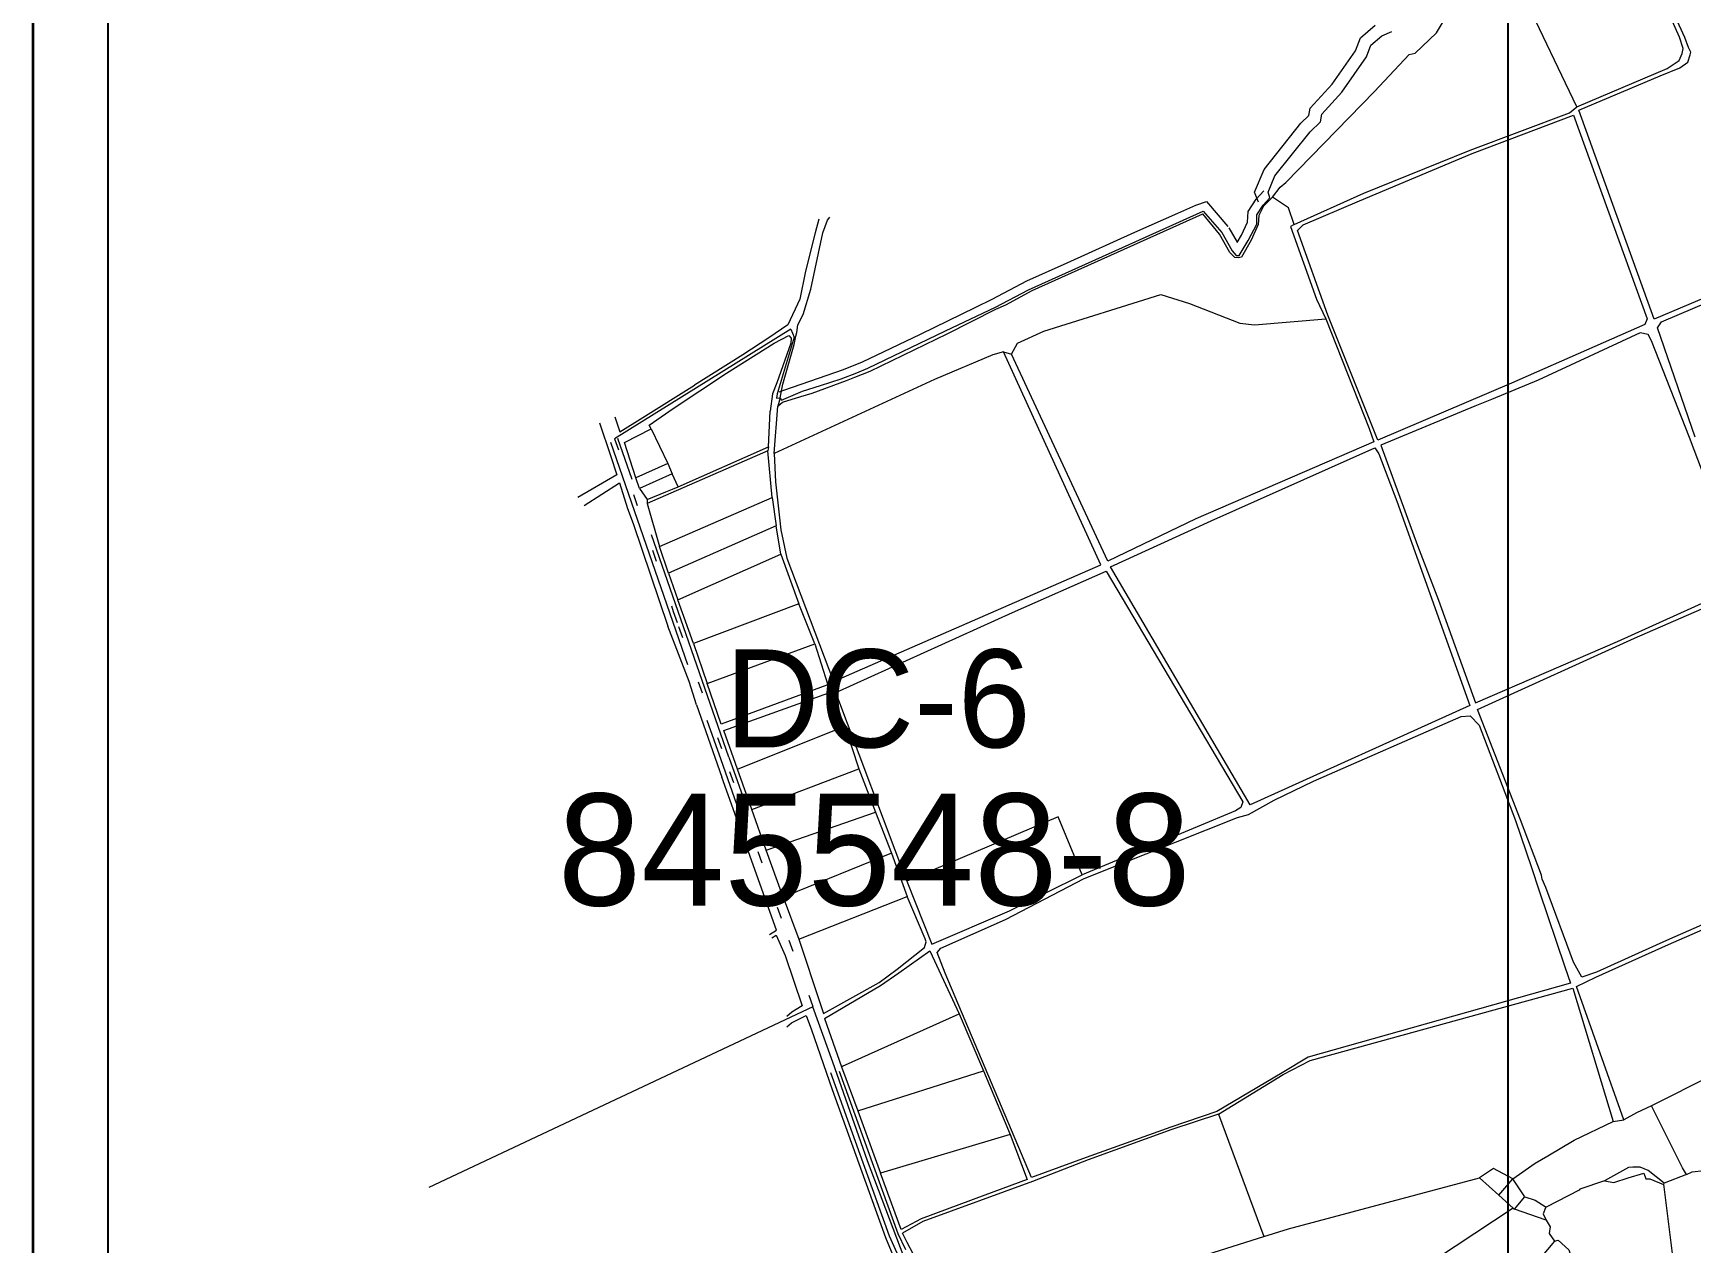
# Model space of a CAD drawing. Header units: metres. Extents: x 548946 to 557077, y 1838800 to 1845419.
# Drawn here: x 548946 to 550131, y 1842114 to 1842978 of the extents above; entities that cross this region are included whole.
import ezdxf
from ezdxf.enums import TextEntityAlignment as Align

# ---------------------------------------------------------------- set-up
doc = ezdxf.new("R2010")
doc.units = ezdxf.units.M
doc.header["$LTSCALE"] = 28
doc.linetypes.add('DOTTED', pattern=[1.5, 0.3, -1.2])
doc.linetypes.add('LONG_DASHED', pattern=[7.5, 6, -1.5])
for name, color, linetype, lineweight in [('10', 7, 'Continuous', 13), ('22', 7, 'Continuous', 13), ('46', 7, 'Continuous', 13), ('55', 7, 'Continuous', 35), ('60', 7, 'Continuous', 25)]:
    doc.layers.add(name, color=color, linetype=linetype, lineweight=lineweight)
doc.layers.add('61', color=7, linetype='Continuous')

msp = doc.modelspace()

# ---------------------------------------------------------------- linework, layer by layer
at = {"layer": '10'}
for p, q in [((550049.16, 1842925.66), (549995.54, 1843037.95)), ((549639.47, 1842750.51), (549645.42, 1842748.94)), ((549403.68, 1842710.17), (549441.78, 1842735.4)), ((549474.6, 1842720.61), (549472.99, 1842708.36)), ((549386.37, 1842698.29), (549403.68, 1842710.17)), ((549475.8, 1842678.08), (549478.48, 1842711.71)), ((549479.96, 1842717.71), (549478.48, 1842711.71)), ((549361.94, 1842704.15), (549365.52, 1842693.59)), ((549368.84, 1842685.79), (549387.85, 1842695.64)), ((549387.85, 1842695.64), (549386.37, 1842698.29)), ((549377.05, 1842660.67), (549368.84, 1842685.79)), ((549471.74, 1842682.72), (549471.33, 1842679.89)), ((549363.42, 1842662.89), (549335.43, 1842646.72)), ((549399.75, 1842670.81), (549377.05, 1842660.67)), ((549379.66, 1842653.09), (549377.05, 1842660.67)), ((549340.08, 1842640.98), (549365.25, 1842657.06)), ((549379.66, 1842653.09), (549385.05, 1842645.17)), ((549403.2, 1842652.58), (549407.1, 1842654.18)), ((549385.05, 1842645.17), (549384.96, 1842642.26)), ((549375.03, 1842627.94), (549399.78, 1842554.63)), ((549420.4, 1842498.67), (549438.3, 1842446.95)), ((549449.52, 1842452.54), (549439.71, 1842480.35)), ((549559.63, 1842392.64), (549570.67, 1842361.78)), ((549474.16, 1842332.13), (549477.08, 1842334.01)), ((549502.39, 1842303.99), (549510.89, 1842278.06)), ((549498.59, 1842276.76), (549502.37, 1842266.41)), ((549502.37, 1842266.41), (549517.27, 1842223.93)), ((550145.49, 1842234.01), (550102.6, 1842212.14)), ((549535.6, 1842208.58), (549551.68, 1842164.08)), ((549793.29, 1842206.23), (549825.66, 1842118.92)), ((550075.06, 1842201.11), (550082.73, 1842202.21)), ((549644.28, 1842191.68), (549551.68, 1842164.08)), ((549566.39, 1842123.92), (549551.68, 1842164.08)), ((550127.55, 1842163.33), (550111.47, 1842157.03)), ((549979.6, 1842160.91), (549993.34, 1842148.52)), ((549993.34, 1842148.52), (550003.46, 1842160.06)), ((550012, 1842147.25), (550003.46, 1842160.06)), ((550111.03, 1842156.11), (550111.47, 1842157.03)), ((550003.75, 1842139.15), (550004.62, 1842138.47)), ((550004.62, 1842138.47), (550012, 1842147.25)), ((550027.34, 1842130.62), (550004.62, 1842138.47)), ((549785.46, 1842106.33), (549825.66, 1842118.92)), ((550033.17, 1842115.62), (549917.58, 1841978.91))]:
    msp.add_line(p, q, dxfattribs=at)
for points in [[(550049.16, 1842925.66), (550113.73, 1842952.97), (550122.23, 1842958.62), (550124.34, 1842963.67), (550125.05, 1842967.24), (550122.55, 1842975.39), (550100.92, 1843023.79), (550090.91, 1843043.99), (550086.15, 1843054.08), (550061.1, 1843095.51)], [(549831.82, 1842861.12), (549837.21, 1842868.18), (549841.32, 1842871.5), (549904.56, 1842936.57), (549929.29, 1842962.95), (549933.75, 1842963.88), (549948.83, 1842978.35), (549956.83, 1842991.4), (549958.48, 1843002.5), (549965.27, 1843000.74), (549969.9, 1842997.64), (549971.33, 1843003.02), (549978.63, 1843006.52), (549980.57, 1843011.76), (549995.54, 1843037.95)], [(550232.77, 1843008.23), (550251.82, 1842966.57), (550254.84, 1842962.35), (550292.38, 1842867.52), (550294.23, 1842857.63), (550164.69, 1842799.45), (550104.47, 1842773.92), (550050.47, 1842923.18), (550108.65, 1842947.75), (550122.74, 1842953.46), (550128.52, 1842957.36), (550130.01, 1842962.65), (550130.53, 1842964.71), (550128.84, 1842968.02), (550126.2, 1842975.07), (550103.78, 1843024.55)], [(549782.32, 1842851.01), (549795.55, 1842835.91), (549802.83, 1842822.76), (549805.72, 1842819.48), (549808.05, 1842819.48), (549814.46, 1842830.21), (549820.46, 1842841.83), (549820.66, 1842848.41), (549825.09, 1842855.42), (549829.94, 1842860.61), (549828.59, 1842864.6), (549833.52, 1842876.23), (549858.62, 1842907.76), (549865.98, 1842914.91), (549867.03, 1842920.43), (549881.3, 1842936.06), (549898.99, 1842961.3), (549902.11, 1842969.54), (549909.95, 1842976.17), (549917.01, 1842979.36)], [(549847.18, 1842841.63), (549896.99, 1842863.89), (549972.97, 1842894.67), (550043.94, 1842921.39), (550049.16, 1842925.66)], [(549831.82, 1842861.12), (549825.41, 1842854.61), (549821.87, 1842847.97), (549821.46, 1842841.45), (549816.45, 1842830.34), (549809.63, 1842818.31), (549807.34, 1842817.64), (549804.77, 1842817.92), (549801.2, 1842821.65), (549793.98, 1842834.64), (549782.05, 1842849.05)], [(549847.18, 1842841.63), (549843.25, 1842853.43), (549831.82, 1842861.12)], [(549478.48, 1842711.71), (549481.72, 1842714.75), (549494.77, 1842718.68), (549502.91, 1842721.2), (549527.54, 1842730.23), (549533.44, 1842732.65), (549544.34, 1842736.78), (549599.26, 1842763.54), (549634.1, 1842781.03), (549641.18, 1842784.17), (549660.01, 1842794.37), (549782.05, 1842849.05)], [(549479.96, 1842717.71), (549481.09, 1842716.11), (549496.01, 1842722.59), (549508.9, 1842726.5), (549523.52, 1842731.25), (549534.85, 1842735.63), (549542.74, 1842739.08), (549598.07, 1842765.71), (549633.97, 1842782.54), (549657.5, 1842794.86), (549782.32, 1842851.01)], [(550133.64, 1842689.6), (550106.79, 1842767.86), (550109.71, 1842772.11), (550133.6, 1842782.18), (550222.41, 1842819.92), (550296.06, 1842852), (550297.57, 1842850.32), (550335.45, 1842746.76), (550339.87, 1842734.12), (550359.62, 1842670.73), (550357.4, 1842668.16), (550340.08, 1842660.75), (550274.69, 1842632.21), (550198.19, 1842597.94), (550177.77, 1842588.01), (550174.1, 1842586.75), (550172.22, 1842587.84)], [(549507.7, 1842845.36), (549504.99, 1842835.57), (549498.25, 1842808.25), (549494.17, 1842788.23), (549485.55, 1842769.99), (549471.93, 1842760.64), (549453.46, 1842748.47), (549418.84, 1842726.77)], [(549479.96, 1842717.71), (549481.95, 1842727.58), (549489.95, 1842755.97), (549491.36, 1842761.9), (549491.84, 1842764.46), (549492.69, 1842769.96), (549496.39, 1842777.2), (549501.91, 1842795.41), (549510.43, 1842835.59), (549513.78, 1842844.7), (549515.44, 1842846.88)], [(549847.18, 1842841.63), (549844.5, 1842840.16), (549863.28, 1842788.14), (549869.78, 1842774.24)], [(549645.42, 1842748.94), (549649.51, 1842756.72), (549668.29, 1842765.33), (549751.94, 1842791.6), (549772.53, 1842785.25), (549808.38, 1842771.12), (549818.88, 1842769.85), (549869.78, 1842774.24)], [(549869.78, 1842774.24), (549900.74, 1842695.78), (549904.15, 1842686.32), (549776.91, 1842631.42), (549714.23, 1842601.05), (549645.42, 1842748.94)], [(549441.78, 1842735.4), (549475.81, 1842756.73), (549486.27, 1842762.3), (549487.98, 1842760.34), (549487.64, 1842756.91), (549477.67, 1842728.42), (549474.6, 1842720.61)], [(549935.27, 1842612.29), (549950.35, 1842573.31), (549976.83, 1842499.99), (550078.27, 1842543.8), (550143.45, 1842573.37), (550169.4, 1842584.44), (550129.59, 1842689.35), (550102.43, 1842758.58), (550100.1, 1842762.89), (550094.28, 1842764.08), (550021.48, 1842730.43), (549988.26, 1842716.7)], [(549639.47, 1842750.51), (549631.92, 1842748.42), (549590.23, 1842730.89), (549475.8, 1842678.08)], [(549475.8, 1842678.08), (549476.76, 1842657.74), (549480.57, 1842623.44), (549484.79, 1842603.33), (549518.07, 1842515.2), (549709.09, 1842598.56), (549639.47, 1842750.51)], [(549365.52, 1842693.59), (549381.95, 1842703.63), (549418.84, 1842726.77)], [(549407.1, 1842654.18), (549471.74, 1842682.72), (549472.99, 1842708.36)], [(549988.26, 1842716.7), (549976.17, 1842711.71), (549909.06, 1842683.97), (549935.27, 1842612.29)], [(549350.99, 1842699.81), (549358.81, 1842676.56), (549363.42, 1842662.89)], [(549387.85, 1842695.64), (549399.75, 1842670.81), (549402.82, 1842663.54)], [(549407.1, 1842654.18), (549402.82, 1842663.54), (549379.66, 1842653.09)], [(549365.25, 1842657.06), (549370.98, 1842638.66), (549375.03, 1842627.94)], [(549385.05, 1842645.17), (549398.49, 1842650.66), (549403.2, 1842652.58)], [(549474.3, 1842646.65), (549477.09, 1842626.43), (549400.32, 1842592.64), (549393.77, 1842611.71)], [(549400.32, 1842592.64), (549406.85, 1842573.58), (549480.43, 1842606.18), (549477.09, 1842626.43)], [(549480.43, 1842606.18), (549493.37, 1842570.72), (549418.06, 1842542.36), (549406.85, 1842573.58)], [(549570.45, 1842372.73), (549519.89, 1842507.28), (549646.03, 1842564.43), (549712.86, 1842594.01), (549810.66, 1842429.23), (549809.11, 1842425.19), (549805.24, 1842422.86), (549695.88, 1842377.26)], [(549418.06, 1842542.36), (549427.81, 1842513.72), (549504.93, 1842542.2), (549493.37, 1842570.72)], [(549420.4, 1842498.67), (549414.93, 1842515.31), (549399.78, 1842554.63)], [(549504.93, 1842542.2), (549513.77, 1842513.64), (549513.49, 1842512.54), (549437.93, 1842484.82), (549427.81, 1842513.72)], [(549439.71, 1842480.35), (549514.7, 1842507.23), (549526.25, 1842483.34)], [(549459.73, 1842423.72), (549449.52, 1842452.54), (549526.25, 1842483.34)], [(549526.25, 1842483.34), (549536.2, 1842452.86), (549548.07, 1842421.89), (549559.63, 1842392.64)], [(549472.52, 1842334.52), (549477.51, 1842337.65), (549438.3, 1842446.95)], [(549469.99, 1842394.89), (549459.73, 1842423.72), (549536.2, 1842452.86)], [(549482.08, 1842361.24), (549469.99, 1842394.89), (549548.07, 1842421.89)], [(549695.88, 1842377.26), (549678.6, 1842418.7), (549570.45, 1842372.73)], [(549559.63, 1842392.64), (549484.66, 1842362.23), (549482.08, 1842361.24)], [(549570.45, 1842372.73), (549588.4, 1842327.75), (549643.9, 1842351.52), (549695.88, 1842377.26)], [(550082.73, 1842202.21), (550049.03, 1842297.45), (550062.81, 1842304.03), (550114.57, 1842327.53), (550184.42, 1842357.91), (550205.47, 1842366.82), (550218.89, 1842372.67), (550252.66, 1842385.12), (550277.1, 1842327.99), (550281.3, 1842311.03)], [(549482.08, 1842361.24), (549493.43, 1842331.32), (549570.67, 1842361.78)], [(549510.89, 1842278.06), (549550.82, 1842300.39), (549563.6, 1842309.91), (549583.2, 1842325.33), (549584.27, 1842329.23), (549583.54, 1842331.49), (549570.67, 1842361.78)], [(549477.08, 1842334.01), (549483.72, 1842319.65), (549495.75, 1842283.62)], [(549493.43, 1842331.32), (549499.74, 1842312.06), (549502.39, 1842303.99)], [(549511.75, 1842274.54), (549551.61, 1842298.09), (549564.74, 1842307.23), (549586.89, 1842322.95), (549607.95, 1842277.87)], [(549793.29, 1842206.23), (549839.31, 1842234.51), (549858.55, 1842244.69), (550046.36, 1842296.37), (550075.06, 1842201.11)], [(549495.75, 1842283.62), (549488.42, 1842279.02), (549484.78, 1842276.01)], [(549484.7, 1842268.66), (549488.19, 1842271.56), (549498.59, 1842276.76)], [(549511.75, 1842274.54), (549523.86, 1842240.1), (549535.6, 1842208.58), (549625.37, 1842237.31)], [(549523.86, 1842240.1), (549524.67, 1842240.52), (549607.95, 1842277.87)], [(549607.95, 1842277.87), (549625.37, 1842237.31), (549644.28, 1842191.68)], [(549517.27, 1842223.93), (549555.25, 1842118.17), (549560.54, 1842105.53)], [(550102.6, 1842212.14), (550091.71, 1842207.24), (550082.73, 1842202.21)], [(550127.55, 1842163.33), (550124.52, 1842168.03), (550102.6, 1842212.14)], [(549793.29, 1842206.23), (549759.74, 1842195.4), (549700.03, 1842173.66), (549660.42, 1842158.11), (549581.96, 1842129.69), (549567.45, 1842121.33)], [(550003.46, 1842160.06), (550019.46, 1842171.31), (550028.54, 1842176.65), (550047.15, 1842187.74), (550075.06, 1842201.11)], [(549644.28, 1842191.68), (549656.46, 1842159.55), (549626.34, 1842148.34), (549580.87, 1842131.66), (549566.39, 1842123.92)], [(550003.46, 1842160.06), (549989.54, 1842167.51), (549979.6, 1842160.91)], [(550111.47, 1842157.03), (550100.18, 1842166.16), (550094.45, 1842168.46), (550089.16, 1842168.52), (550085.95, 1842168.25), (550068.85, 1842158.8)], [(550068.85, 1842158.8), (550075.54, 1842157.51), (550085.88, 1842160.82), (550096.95, 1842164.19), (550098.42, 1842160.02), (550101.29, 1842160.03), (550111.03, 1842156.11)], [(550127.55, 1842163.33), (550131.59, 1842165.03), (550139.84, 1842166.02), (550142.69, 1842166.34), (550150.08, 1842169.95), (550155.53, 1842171.61)], [(549825.66, 1842118.92), (549843.28, 1842124.44), (549979.6, 1842160.91)], [(550068.85, 1842158.8), (550051.31, 1842152.71), (550050.74, 1842151.93), (550027.13, 1842139.89)], [(550111.03, 1842156.11), (550111.31, 1842154.51), (550119.04, 1842091.5), (550116.85, 1842077.06)], [(549993.34, 1842148.52), (550003.75, 1842139.15), (549852.81, 1842039.53)], [(550012, 1842147.25), (550019.37, 1842144.77), (550027.13, 1842139.89)], [(550027.13, 1842139.89), (550026.82, 1842139.35), (550025.11, 1842135.15), (550027.34, 1842130.62)], [(550027.34, 1842130.62), (550030.12, 1842125.88), (550029.31, 1842121.2), (550033.17, 1842115.62)], [(549635.9, 1842051.67), (549623.12, 1842061.5), (549586.21, 1842092.31), (549575.4, 1842106.21), (549570.8, 1842114.58), (549567.45, 1842121.33)], [(550033.17, 1842115.62), (550035.86, 1842116.35), (550043.51, 1842109.34), (550044.92, 1842105.27)]]:
    msp.add_lwpolyline(points, dxfattribs=at)
for points in [[(549893.81, 1842858.51), (549974.43, 1842892.24), (550046.77, 1842919.6), (550099.44, 1842774.27), (550097.75, 1842770.12), (550002.41, 1842728.31), (549906.97, 1842687.65), (549871.22, 1842776.76), (549849.72, 1842837.25), (549853.68, 1842841.32)], [(549384.96, 1842642.26), (549393.77, 1842611.71), (549474.3, 1842646.65), (549471.33, 1842679.89)], [(549716.11, 1842597.02), (549787.83, 1842629.95), (549904.84, 1842682.19), (549907.66, 1842677.84), (549920.59, 1842643.92), (549972.66, 1842498.1), (549815.89, 1842427.1)], [(550185.92, 1842542.83), (550249.44, 1842387.02), (550222.41, 1842377.49), (550204.65, 1842370.4), (550183.69, 1842361.34), (550113.16, 1842330.36), (550063.2, 1842307.68), (550052.83, 1842304.02), (550046.77, 1842314.94), (550026.93, 1842368.11), (550024.5, 1842374.03), (550023.87, 1842376.99), (550008.88, 1842416.35), (549978.26, 1842495.27), (550090.34, 1842546.2), (550147.68, 1842571.18), (550157.08, 1842574.36), (550167.95, 1842575.28)], [(549814.57, 1842420.31), (549832.83, 1842430.39), (549861.13, 1842444.18), (549966.47, 1842490.36), (549973.04, 1842490.62), (549979.32, 1842484.04), (550005.42, 1842415.88), (550016.78, 1842382.41), (550022.3, 1842365.68), (550040.67, 1842311.41), (550044.61, 1842299.92), (549857.19, 1842247.02), (549838.59, 1842235.76), (549791.97, 1842208.26), (549759.23, 1842197.04), (549698.72, 1842175.4), (549659.66, 1842161.14), (549597.97, 1842307.07), (549592.18, 1842321.84), (549594.94, 1842324.76), (549641.07, 1842345.22), (549697.1, 1842374.6), (549806.63, 1842418.24)]]:
    msp.add_lwpolyline(points, close=True, dxfattribs=at)
at = {"layer": '22', "linetype": 'LONG_DASHED'}
for p, q in [((549358.84, 1842686.11), (549437.55, 1842459.48)), ((549443.47, 1842461.28), (549364.2, 1842688.66)), ((549437.55, 1842459.48), (549450.43, 1842422.88)), ((549443.47, 1842461.28), (549456.84, 1842423.22)), ((549558.07, 1842119.18), (549516.23, 1842235.7)), ((549522.14, 1842236.94), (549564.18, 1842121.07)), ((549564.18, 1842121.07), (549569.47, 1842109.7))]:
    msp.add_line(p, q, dxfattribs=at)
msp.add_lwpolyline([(549569.66, 1842097.19), (549563.72, 1842107), (549558.07, 1842119.18)], dxfattribs=at)
at = {"layer": '46'}
for p, q in [((549487.78, 1842766.87), (549361.76, 1842688.54)), ((549503.36, 1842282.86), (549228.99, 1842153.98))]:
    msp.add_line(p, q, dxfattribs=at)
for points in [[(549821.68, 1842857.6), (549818.87, 1842864.73), (549825.71, 1842880.87), (549851.94, 1842913.81), (549857.66, 1842919.39), (549858.66, 1842924.62), (549874.26, 1842941.69), (549890.98, 1842965.55), (549894.51, 1842974.9), (549905.11, 1842983.86)], [(549800.49, 1842839.09), (549806.46, 1842829.01), (549806.62, 1842828.75), (549809.56, 1842833.92), (549813.95, 1842843.19), (549814.43, 1842850.84), (549820, 1842859.7), (549825.62, 1842865.59)], [(549479.3, 1842722.04), (549482.69, 1842723.27), (549501.16, 1842729.72), (549525.28, 1842738.02), (549538.86, 1842743.6), (549580.21, 1842763.33), (549619.86, 1842782.61), (549631.47, 1842788.34), (549656.37, 1842801.32), (549685.14, 1842814.19), (549733.41, 1842835.99), (549764.21, 1842849.7), (549776.92, 1842855.32), (549784.62, 1842857.89), (549799.8, 1842840.07)], [(549487.78, 1842766.87), (549490.05, 1842761.06), (549477.94, 1842720.7), (549477.47, 1842717.64), (549479.96, 1842717.71)], [(549698.62, 1841992.3), (549627.97, 1842048.82), (549580.46, 1842089.21), (549568.71, 1842104.03), (549542.51, 1842172.86), (549517.7, 1842243.41), (549503.36, 1842282.86)]]:
    msp.add_lwpolyline(points, dxfattribs=at)
at = {"layer": '46', "linetype": 'DOTTED'}
for points in [[(549361.76, 1842688.54), (549403.65, 1842565.3), (549407.54, 1842554.61)], [(549407.54, 1842554.61), (549443.94, 1842451), (549453.53, 1842423.56), (549464.09, 1842393.78), (549486.21, 1842330.64), (549503.55, 1842282.92)]]:
    msp.add_lwpolyline(points, dxfattribs=at)
at = {"layer": '55'}
msp.add_lwpolyline([(548946.42, 1845099), (557077.3, 1845099), (557077.3, 1838800.25), (548946.42, 1838800.25)], close=True, dxfattribs=at)
at = {"layer": '60'}
for p, q in [((550000, 1841000), (550000, 1844000)), ((549000, 1841000), (549000, 1843000))]:
    msp.add_line(p, q, dxfattribs=at)

# ---------------------------------------------------------------- texts
at = {"layer": '55'}
msp.add_text('845548-8', height=80, dxfattribs=at).set_placement((549547.24, 1842355.23), align=Align.CENTER)
at = {"layer": '61'}
msp.add_text('DC-6', height=70, dxfattribs=at).set_placement((549549.79, 1842468.15), align=Align.CENTER)

doc.saveas('drawing.dxf')
